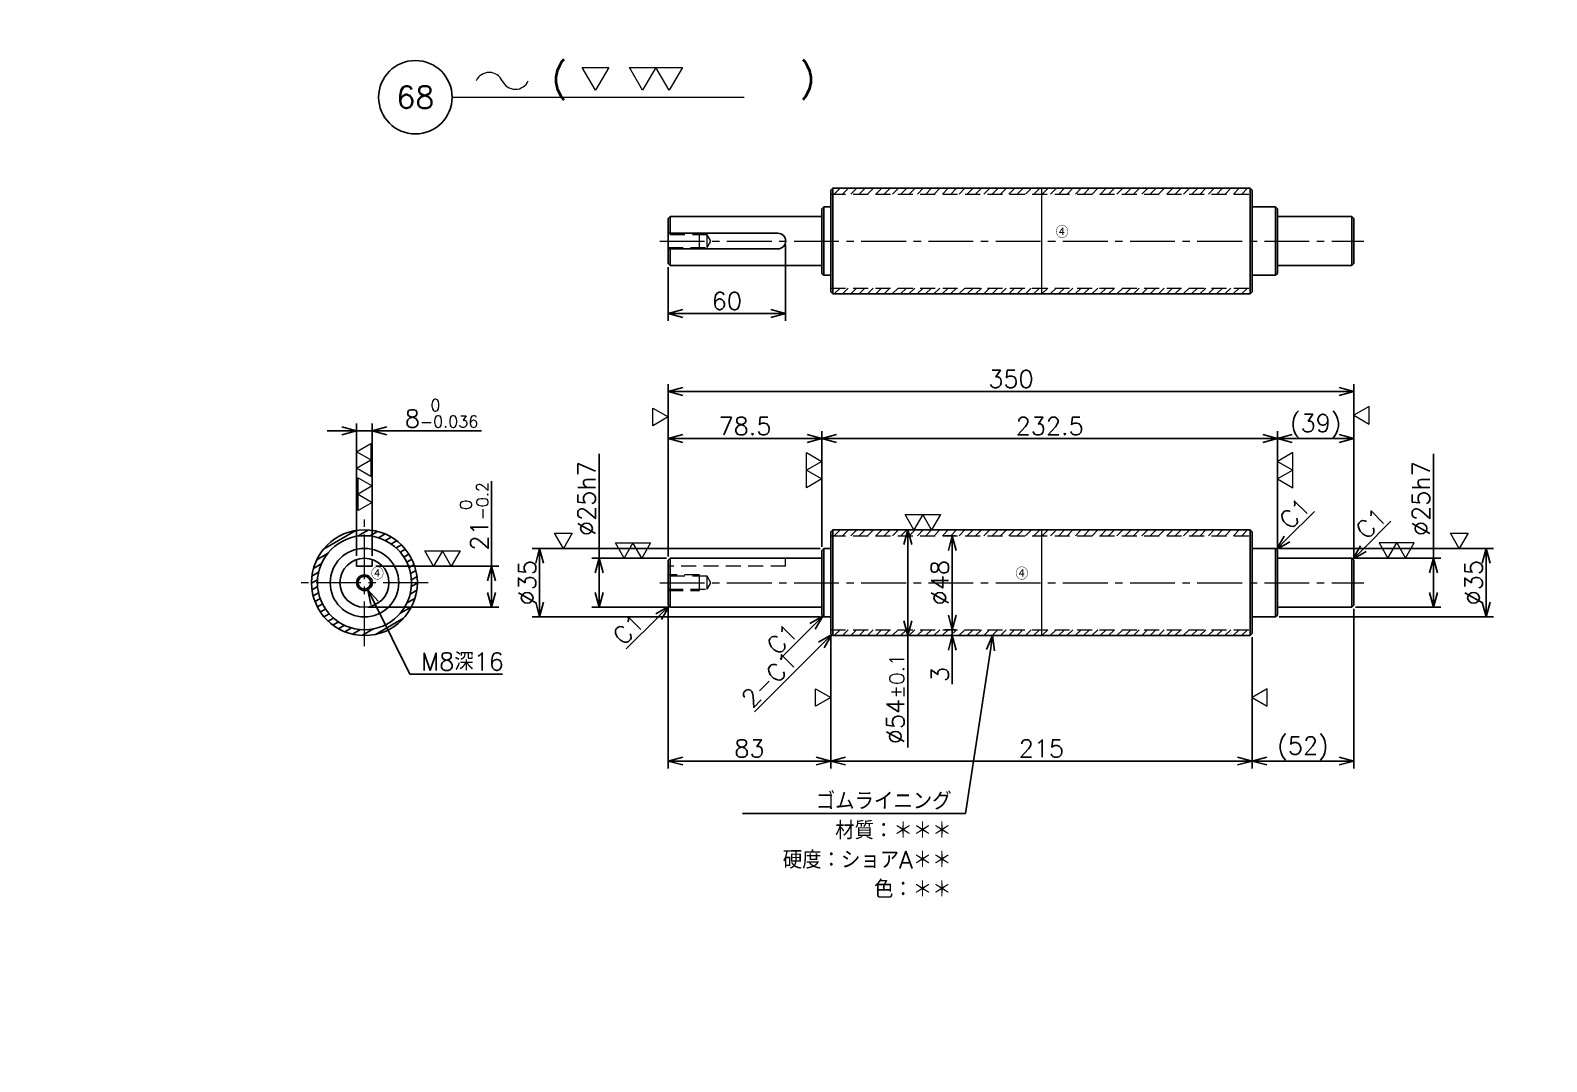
# Model space of a CAD drawing. Header units: millimetres. Extents: x 0 to 2485, y -14 to 1749.
# Drawn here: x 837 to 1611, y 543 to 1069 of the extents above; entities that cross this region are included whole.
import ezdxf
from ezdxf import colors
from ezdxf.entities.mleader import LeaderData, LeaderLine
from ezdxf.enums import TextEntityAlignment as Align
from ezdxf.math import Vec2, Vec3

# ---------------------------------------------------------------- set-up
doc = ezdxf.new("R2010")
doc.units = ezdxf.units.MM
doc.header["$LTSCALE"] = 1.2
doc.header["$PDMODE"] = 99
doc.header["$PDSIZE"] = 1
doc.linetypes.add('CENTER2', pattern=[28.575, 19.05, -3.175, 3.175, -3.175])
doc.linetypes.add('HIDDEN', pattern=[9.525, 6.35, -3.175])
for name, color, linetype, lineweight in [('04_HIDDEN', 2, 'HIDDEN', 13), ('05_CENTER', 4, 'CENTER2', 13), ('07_TEXT', 3, 'Continuous', 13), ('08_DIM', 3, 'Continuous', 13)]:
    doc.layers.add(name, color=color, linetype=linetype, lineweight=lineweight)
doc.layers.add('10_DRAFT', color=8, linetype='Continuous', lineweight=0, plot=False)
doc.styles.add('KSS_TXT', font='txt.shx', dxfattribs={"bigfont": 'extfont2.shx'})
doc.styles.get("Standard").update_dxf_attribs({"font": 'txt.shx', "bigfont": 'extfont2.shx'})
doc.dimstyles.new('KSS_DIM', dxfattribs={"dimscale": 3, "dimtxt": 3, "dimasz": 2.5, "dimexe": 1.25, "dimexo": 0.625, "dimtad": 1, "dimdsep": 46, "dimtxsty": 'KSS_TXT', "dimblk": 'OPEN30', "dimcen": 0, "dimazin": 2, "dimtfac": 0.75, "dimtmove": 0, "dimatfit": 3, "dimldrblk": 'OPEN30', "dimfxl": 1.25, "dimtolj": 1, "dimarcsym": 0})
doc.dimstyles.new('KSS_DIM$3', dxfattribs={"dimscale": 3, "dimtxt": 3, "dimasz": 2.5, "dimexe": 1.25, "dimexo": 0.625, "dimtad": 1, "dimtih": 1, "dimtoh": 1, "dimdsep": 46, "dimtxsty": 'KSS_TXT', "dimblk": 'OPEN30', "dimcen": 0, "dimazin": 2, "dimtfac": 0.75, "dimtofl": 0, "dimtmove": 0, "dimatfit": 3, "dimldrblk": 'OPEN30', "dimfxl": 1.25, "dimtolj": 1, "dimarcsym": 0})

# ---------------------------------------------------------------- blocks, each defined once
blk = doc.blocks.new('_Open30')
at = {"color": 0, "linetype": 'ByBlock', "lineweight": -2}
for p, q in [((-1, 0.27), (0, 0)), ((0, 0), (-1, -0.27)), ((0, 0), (-1, 0))]:
    blk.add_line(p, q, dxfattribs=at)
blk = doc.blocks.new('*D161')
at = {"layer": '08_DIM', "color": 0, "lineweight": -2, "transparency": 16777216}
for p, q in [((1474.3, 804.99), (1583.58, 804.99)), ((1579.83, 777.49), (1579.83, 797.49)), ((1474.3, 769.99), (1583.58, 769.99))]:
    blk.add_line(p, q, dxfattribs=at)
at = {"layer": 'Defpoints', "color": 0, "transparency": 16777216}
for p in [(1472.42, 804.99), (1579.83, 804.99), (1472.42, 769.99)]:
    blk.add_point(p, dxfattribs=at)
at = {"layer": '08_DIM', "color": 0, "lineweight": -2, "transparency": 16777216, "xscale": 7.5, "yscale": 7.5, "zscale": 7.5}
for p, rotation in [((1579.83, 804.99), 90), ((1579.83, 769.99), 270)]:
    blk.add_blockref('_Open30', p, dxfattribs=dict(at, rotation=rotation))
at = {"layer": '08_DIM', "color": 0, "transparency": 16777216, "insert": (1573.45, 787.49), "char_height": 9, "attachment_point": 5, "rotation": 90, "style": 'KSS_TXT'}
blk.add_mtext('\\A1;%%C35', dxfattribs=at)
blk = doc.blocks.new('*D162')
at = {"layer": '08_DIM', "color": 0, "lineweight": -2, "transparency": 16777216}
for p, q in [((1162.42, 800.87), (1162.42, 864.79)), ((1169.92, 861.04), (1233.42, 861.04)), ((1240.92, 805.87), (1240.92, 864.79))]:
    blk.add_line(p, q, dxfattribs=at)
at = {"layer": 'Defpoints', "color": 0, "transparency": 16777216}
for p in [(1240.92, 861.04), (1162.42, 798.99), (1240.92, 803.99)]:
    blk.add_point(p, dxfattribs=at)
at = {"layer": '08_DIM', "color": 0, "lineweight": -2, "transparency": 16777216, "xscale": 7.5, "yscale": 7.5, "zscale": 7.5, "rotation": 180}
blk.add_blockref('_Open30', (1162.42, 861.04), dxfattribs=at)
at = {"layer": '08_DIM', "color": 0, "lineweight": -2, "transparency": 16777216, "xscale": 7.5, "yscale": 7.5, "zscale": 7.5}
blk.add_blockref('_Open30', (1240.92, 861.04), dxfattribs=at)
at = {"layer": '08_DIM', "color": 0, "transparency": 16777216, "insert": (1201.67, 867.42), "char_height": 9, "attachment_point": 5, "style": 'KSS_TXT'}
blk.add_mtext('\\A1;78.5', dxfattribs=at)
blk = doc.blocks.new('*D163')
at = {"layer": '08_DIM', "color": 0, "lineweight": -2, "transparency": 16777216}
for p, q in [((1287.91, 814.49), (1281.07, 814.49)), ((1284.82, 806.99), (1284.82, 767.99)), ((1287.91, 760.49), (1281.07, 760.49)), ((1284.82, 760.49), (1284.82, 703.43))]:
    blk.add_line(p, q, dxfattribs=at)
at = {"layer": 'Defpoints', "color": 0, "transparency": 16777216}
for p in [(1289.78, 814.49), (1284.82, 760.49), (1289.78, 760.49)]:
    blk.add_point(p, dxfattribs=at)
at = {"layer": '08_DIM', "color": 0, "lineweight": -2, "transparency": 16777216, "xscale": 7.5, "yscale": 7.5, "zscale": 7.5}
for p, rotation in [((1284.82, 814.49), 90), ((1284.82, 760.49), 270)]:
    blk.add_blockref('_Open30', p, dxfattribs=dict(at, rotation=rotation))
at = {"layer": '08_DIM', "color": 0, "transparency": 16777216, "insert": (1278.44, 728.21), "char_height": 9, "attachment_point": 5, "rotation": 90, "style": 'KSS_TXT'}
blk.add_mtext('%%C54{\\H7.500000;%%p0.1}', dxfattribs=at)
blk = doc.blocks.new('*D164')
at = {"layer": '08_DIM', "color": 0, "lineweight": -2, "transparency": 16777216}
for p, q in [((1307.47, 770.99), (1307.47, 778.49)), ((1309.17, 763.49), (1303.72, 763.49)), ((1310.17, 760.49), (1303.72, 760.49)), ((1307.47, 763.49), (1307.47, 760.49)), ((1307.47, 752.99), (1307.47, 735.74))]:
    blk.add_line(p, q, dxfattribs=at)
at = {"layer": 'Defpoints', "color": 0, "transparency": 16777216}
for p in [(1307.47, 760.49), (1311.05, 763.49), (1312.05, 760.49)]:
    blk.add_point(p, dxfattribs=at)
at = {"layer": '08_DIM', "color": 0, "lineweight": -2, "transparency": 16777216, "xscale": 7.5, "yscale": 7.5, "zscale": 7.5}
for p, rotation in [((1307.47, 763.49), 270), ((1307.47, 760.49), 90)]:
    blk.add_blockref('_Open30', p, dxfattribs=dict(at, rotation=rotation))
at = {"layer": '08_DIM', "color": 0, "transparency": 16777216, "insert": (1301.1, 740.62), "char_height": 9, "attachment_point": 5, "rotation": 90, "style": 'KSS_TXT'}
blk.add_mtext('\\A1;3', dxfattribs=at)
blk = doc.blocks.new('*D165')
at = {"layer": '08_DIM', "color": 0, "lineweight": -2, "transparency": 16777216}
for p, q in [((1309.17, 811.49), (1303.72, 811.49)), ((1307.47, 770.99), (1307.47, 803.99)), ((1309.17, 763.49), (1303.72, 763.49))]:
    blk.add_line(p, q, dxfattribs=at)
at = {"layer": 'Defpoints', "color": 0, "transparency": 16777216}
for p in [(1307.47, 811.49), (1311.05, 811.49), (1311.05, 763.49)]:
    blk.add_point(p, dxfattribs=at)
at = {"layer": '08_DIM', "color": 0, "lineweight": -2, "transparency": 16777216, "xscale": 7.5, "yscale": 7.5, "zscale": 7.5}
for p, rotation in [((1307.47, 811.49), 90), ((1307.47, 763.49), 270)]:
    blk.add_blockref('_Open30', p, dxfattribs=dict(at, rotation=rotation))
at = {"layer": '08_DIM', "color": 0, "transparency": 16777216, "insert": (1301.1, 787.49), "char_height": 9, "attachment_point": 5, "rotation": 90, "style": 'KSS_TXT'}
blk.add_mtext('\\A1;%%C48', dxfattribs=at)
blk = doc.blocks.new('*D166')
at = {"layer": '08_DIM', "color": 0, "lineweight": -2, "transparency": 16777216}
for p, q in [((1240.05, 804.99), (1093.14, 804.99)), ((1096.89, 777.49), (1096.89, 797.49)), ((1240.05, 769.99), (1093.14, 769.99))]:
    blk.add_line(p, q, dxfattribs=at)
at = {"layer": 'Defpoints', "color": 0, "transparency": 16777216}
for p in [(1096.89, 804.99), (1241.92, 804.99), (1241.92, 769.99)]:
    blk.add_point(p, dxfattribs=at)
at = {"layer": '08_DIM', "color": 0, "lineweight": -2, "transparency": 16777216, "xscale": 7.5, "yscale": 7.5, "zscale": 7.5}
for p, rotation in [((1096.89, 804.99), 90), ((1096.89, 769.99), 270)]:
    blk.add_blockref('_Open30', p, dxfattribs=dict(at, rotation=rotation))
at = {"layer": '08_DIM', "color": 0, "transparency": 16777216, "insert": (1090.51, 787.49), "char_height": 9, "attachment_point": 5, "rotation": 90, "style": 'KSS_TXT'}
blk.add_mtext('\\A1;%%C35', dxfattribs=at)
blk = doc.blocks.new('*D153')
at = {"layer": '08_DIM', "color": 0, "lineweight": -2, "transparency": 16777216}
for p, q in [((1512.42, 774.12), (1512.42, 692.73)), ((1460.42, 759.62), (1460.42, 692.73)), ((1467.92, 696.48), (1504.92, 696.48))]:
    blk.add_line(p, q, dxfattribs=at)
at = {"layer": 'Defpoints', "color": 0, "transparency": 16777216}
for p in [(1512.42, 775.99), (1460.42, 761.49), (1512.42, 696.48)]:
    blk.add_point(p, dxfattribs=at)
at = {"layer": '08_DIM', "color": 0, "lineweight": -2, "transparency": 16777216, "xscale": 7.5, "yscale": 7.5, "zscale": 7.5, "rotation": 180}
blk.add_blockref('_Open30', (1460.42, 696.48), dxfattribs=at)
at = {"layer": '08_DIM', "color": 0, "lineweight": -2, "transparency": 16777216, "xscale": 7.5, "yscale": 7.5, "zscale": 7.5}
blk.add_blockref('_Open30', (1512.42, 696.48), dxfattribs=at)
at = {"layer": '08_DIM', "color": 0, "transparency": 16777216, "insert": (1486.42, 702.86), "char_height": 9, "attachment_point": 5, "style": 'KSS_TXT'}
blk.add_mtext('\\A1;(52)', dxfattribs=at)
blk = doc.blocks.new('*D154')
at = {"layer": '08_DIM', "color": 0, "lineweight": -2, "transparency": 16777216}
for p, q in [((1245.42, 759.62), (1245.42, 692.73)), ((1460.42, 759.62), (1460.42, 692.73)), ((1252.92, 696.48), (1452.92, 696.48))]:
    blk.add_line(p, q, dxfattribs=at)
at = {"layer": 'Defpoints', "color": 0, "transparency": 16777216}
for p in [(1245.42, 761.49), (1460.42, 761.49), (1460.42, 696.48)]:
    blk.add_point(p, dxfattribs=at)
at = {"layer": '08_DIM', "color": 0, "lineweight": -2, "transparency": 16777216, "xscale": 7.5, "yscale": 7.5, "zscale": 7.5, "rotation": 180}
blk.add_blockref('_Open30', (1245.42, 696.48), dxfattribs=at)
at = {"layer": '08_DIM', "color": 0, "lineweight": -2, "transparency": 16777216, "xscale": 7.5, "yscale": 7.5, "zscale": 7.5}
blk.add_blockref('_Open30', (1460.42, 696.48), dxfattribs=at)
at = {"layer": '08_DIM', "color": 0, "transparency": 16777216, "insert": (1352.92, 702.86), "char_height": 9, "attachment_point": 5, "style": 'KSS_TXT'}
blk.add_mtext('\\A1;215', dxfattribs=at)
blk = doc.blocks.new('*D155')
at = {"layer": '08_DIM', "color": 0, "lineweight": -2, "transparency": 16777216}
for p, q in [((1162.42, 800.87), (1162.42, 888.82)), ((1169.92, 885.07), (1504.92, 885.07)), ((1512.42, 800.87), (1512.42, 888.82))]:
    blk.add_line(p, q, dxfattribs=at)
at = {"layer": 'Defpoints', "color": 0, "transparency": 16777216}
for p in [(1512.42, 885.07), (1162.42, 798.99), (1512.42, 798.99)]:
    blk.add_point(p, dxfattribs=at)
at = {"layer": '08_DIM', "color": 0, "lineweight": -2, "transparency": 16777216, "xscale": 7.5, "yscale": 7.5, "zscale": 7.5, "rotation": 180}
blk.add_blockref('_Open30', (1162.42, 885.07), dxfattribs=at)
at = {"layer": '08_DIM', "color": 0, "lineweight": -2, "transparency": 16777216, "xscale": 7.5, "yscale": 7.5, "zscale": 7.5}
blk.add_blockref('_Open30', (1512.42, 885.07), dxfattribs=at)
at = {"layer": '08_DIM', "color": 0, "transparency": 16777216, "insert": (1337.42, 891.45), "char_height": 9, "attachment_point": 5, "style": 'KSS_TXT'}
blk.add_mtext('\\A1;350', dxfattribs=at)
blk = doc.blocks.new('*D156')
at = {"layer": '08_DIM', "color": 0, "lineweight": -2, "transparency": 16777216}
for p, q in [((1162.42, 774.12), (1162.42, 692.73)), ((1245.42, 759.62), (1245.42, 692.73)), ((1169.92, 696.48), (1237.92, 696.48))]:
    blk.add_line(p, q, dxfattribs=at)
at = {"layer": 'Defpoints', "color": 0, "transparency": 16777216}
for p in [(1162.42, 775.99), (1245.42, 761.49), (1245.42, 696.48)]:
    blk.add_point(p, dxfattribs=at)
at = {"layer": '08_DIM', "color": 0, "lineweight": -2, "transparency": 16777216, "xscale": 7.5, "yscale": 7.5, "zscale": 7.5, "rotation": 180}
blk.add_blockref('_Open30', (1162.42, 696.48), dxfattribs=at)
at = {"layer": '08_DIM', "color": 0, "lineweight": -2, "transparency": 16777216, "xscale": 7.5, "yscale": 7.5, "zscale": 7.5}
blk.add_blockref('_Open30', (1245.42, 696.48), dxfattribs=at)
at = {"layer": '08_DIM', "color": 0, "transparency": 16777216, "insert": (1203.92, 702.86), "char_height": 9, "attachment_point": 5, "style": 'KSS_TXT'}
blk.add_mtext('\\A1;83', dxfattribs=at)
blk = doc.blocks.new('*D157')
at = {"layer": '08_DIM', "color": 0, "lineweight": -2, "transparency": 16777216}
for p, q in [((1127.19, 799.99), (1127.19, 853.3)), ((1161.55, 799.99), (1123.44, 799.99)), ((1127.19, 782.49), (1127.19, 792.49)), ((1161.55, 774.99), (1123.44, 774.99))]:
    blk.add_line(p, q, dxfattribs=at)
at = {"layer": 'Defpoints', "color": 0, "transparency": 16777216}
for p in [(1127.19, 799.99), (1163.42, 799.99), (1163.42, 774.99)]:
    blk.add_point(p, dxfattribs=at)
at = {"layer": '08_DIM', "color": 0, "lineweight": -2, "transparency": 16777216, "xscale": 7.5, "yscale": 7.5, "zscale": 7.5}
for p, rotation in [((1127.19, 799.99), 90), ((1127.19, 774.99), 270)]:
    blk.add_blockref('_Open30', p, dxfattribs=dict(at, rotation=rotation))
at = {"layer": '08_DIM', "color": 0, "transparency": 16777216, "insert": (1120.81, 830.4), "char_height": 9, "attachment_point": 5, "rotation": 90, "style": 'KSS_TXT'}
blk.add_mtext('\\A1;%%C25h7', dxfattribs=at)
blk = doc.blocks.new('*D158')
at = {"layer": '08_DIM', "color": 0, "lineweight": -2, "transparency": 16777216}
for p, q in [((1003.48, 801.21), (1003.48, 868.8)), ((1011.48, 801.21), (1011.48, 868.8)), ((995.98, 865.05), (988.48, 865.05)), ((1003.48, 865.05), (1011.48, 865.05)), ((1018.98, 865.05), (1067.23, 865.05))]:
    blk.add_line(p, q, dxfattribs=at)
at = {"layer": 'Defpoints', "color": 0, "transparency": 16777216}
for p in [(1011.48, 865.05), (1003.48, 799.34), (1011.48, 799.34)]:
    blk.add_point(p, dxfattribs=at)
at = {"layer": '08_DIM', "color": 0, "lineweight": -2, "transparency": 16777216, "xscale": 7.5, "yscale": 7.5, "zscale": 7.5}
blk.add_blockref('_Open30', (1003.48, 865.05), dxfattribs=at)
at = {"layer": '08_DIM', "color": 0, "lineweight": -2, "transparency": 16777216, "xscale": 7.5, "yscale": 7.5, "zscale": 7.5, "rotation": 180}
blk.add_blockref('_Open30', (1011.48, 865.05), dxfattribs=at)
at = {"layer": '08_DIM', "color": 0, "transparency": 16777216, "insert": (1046.85, 873.92), "char_height": 9, "attachment_point": 5, "style": 'KSS_TXT'}
blk.add_mtext('8{\\H6.000000;\\S 0^ -0.036;}', dxfattribs=at)
blk = doc.blocks.new('*D159')
at = {"layer": '08_DIM', "color": 0, "lineweight": -2, "transparency": 16777216}
for p, q in [((1072.32, 795.99), (1072.32, 839.24)), ((1013.35, 795.99), (1076.07, 795.99)), ((1072.32, 782.49), (1072.32, 788.49)), ((1009.35, 774.99), (1076.07, 774.99))]:
    blk.add_line(p, q, dxfattribs=at)
at = {"layer": 'Defpoints', "color": 0, "transparency": 16777216}
for p in [(1011.48, 795.99), (1072.32, 795.99), (1007.48, 774.99)]:
    blk.add_point(p, dxfattribs=at)
at = {"layer": '08_DIM', "color": 0, "lineweight": -2, "transparency": 16777216, "xscale": 7.5, "yscale": 7.5, "zscale": 7.5}
for p, rotation in [((1072.32, 795.99), 90), ((1072.32, 774.99), 270)]:
    blk.add_blockref('_Open30', p, dxfattribs=dict(at, rotation=rotation))
at = {"layer": '08_DIM', "color": 0, "transparency": 16777216, "insert": (1063.45, 821.37), "char_height": 9, "attachment_point": 5, "rotation": 90, "style": 'KSS_TXT'}
blk.add_mtext('21{\\H6.000000;\\S 0^ -0.2;}', dxfattribs=at)
blk = doc.blocks.new('AM_BALLOON1')
at = {"transparency": 16777216}
blk.add_circle((0, 0), 5, dxfattribs=at)
blk.add_attdef('B_NUMBER', text='', height=3, dxfattribs=at).set_placement((0, 0), align=Align.MIDDLE_CENTER)
blk = doc.blocks.new('_OPEN')
at = {"color": 0, "linetype": 'ByBlock'}
for p, q in [((-1, 0.17), (0, 0)), ((0, 0), (-1, -0.17)), ((0, 0), (-1, 0))]:
    blk.add_line(p, q, dxfattribs=at)
blk = doc.blocks.new('*D209')
at = {"layer": '08_DIM', "color": 0, "lineweight": -2, "transparency": 16777216}
for p, q in [((1222.42, 959.99), (1222.42, 921.14)), ((1162.42, 948.49), (1162.42, 921.14)), ((1214.92, 924.89), (1169.92, 924.89))]:
    blk.add_line(p, q, dxfattribs=at)
at = {"layer": 'Defpoints', "color": 0, "transparency": 16777216}
for p in [(1222.42, 961.87), (1162.42, 950.37), (1162.42, 924.89)]:
    blk.add_point(p, dxfattribs=at)
at = {"layer": '08_DIM', "color": 0, "lineweight": -2, "transparency": 16777216, "xscale": 7.5, "yscale": 7.5, "zscale": 7.5, "rotation": 180}
blk.add_blockref('_Open30', (1162.42, 924.89), dxfattribs=at)
at = {"layer": '08_DIM', "color": 0, "lineweight": -2, "transparency": 16777216, "xscale": 7.5, "yscale": 7.5, "zscale": 7.5}
blk.add_blockref('_Open30', (1222.42, 924.89), dxfattribs=at)
at = {"layer": '08_DIM', "color": 0, "transparency": 16777216, "insert": (1192.42, 931.27), "char_height": 9, "attachment_point": 5, "style": 'KSS_TXT'}
blk.add_mtext('\\A1;60', dxfattribs=at)
blk = doc.blocks.new('p1ba02')
for p, q in [((-1.5, 2.6), (1.5, 2.6)), ((0, 0), (-1.5, 2.6)), ((1.5, 2.6), (0, 0)), ((3, 0), (1.5, 2.6)), ((1.5, 2.6), (4.5, 2.6)), ((4.5, 2.6), (3, 0))]:
    blk.add_line(p, q)
blk = doc.blocks.new('*D210')
at = {"layer": '08_DIM', "color": 0, "lineweight": -2, "transparency": 16777216}
for p, q in [((1240.92, 805.87), (1240.92, 864.79)), ((1465.92, 861.04), (1248.42, 861.04)), ((1473.42, 805.87), (1473.42, 864.79))]:
    blk.add_line(p, q, dxfattribs=at)
at = {"layer": 'Defpoints', "color": 0, "transparency": 16777216}
for p in [(1240.92, 861.04), (1240.92, 803.99), (1473.42, 803.99)]:
    blk.add_point(p, dxfattribs=at)
at = {"layer": '08_DIM', "color": 0, "lineweight": -2, "transparency": 16777216, "xscale": 7.5, "yscale": 7.5, "zscale": 7.5, "rotation": 180}
blk.add_blockref('_Open30', (1240.92, 861.04), dxfattribs=at)
at = {"layer": '08_DIM', "color": 0, "lineweight": -2, "transparency": 16777216, "xscale": 7.5, "yscale": 7.5, "zscale": 7.5}
blk.add_blockref('_Open30', (1473.42, 861.04), dxfattribs=at)
at = {"layer": '08_DIM', "color": 0, "transparency": 16777216, "insert": (1357.17, 867.42), "char_height": 9, "attachment_point": 5, "style": 'KSS_TXT'}
blk.add_mtext('\\A1;232.5', dxfattribs=at)
blk = doc.blocks.new('*D211')
at = {"layer": '08_DIM', "color": 0, "lineweight": -2, "transparency": 16777216}
for p, q in [((1473.42, 805.87), (1473.42, 864.79)), ((1480.92, 861.04), (1504.92, 861.04)), ((1512.42, 800.87), (1512.42, 864.79))]:
    blk.add_line(p, q, dxfattribs=at)
at = {"layer": 'Defpoints', "color": 0, "transparency": 16777216}
for p in [(1512.42, 861.04), (1473.42, 803.99), (1512.42, 798.99)]:
    blk.add_point(p, dxfattribs=at)
at = {"layer": '08_DIM', "color": 0, "lineweight": -2, "transparency": 16777216, "xscale": 7.5, "yscale": 7.5, "zscale": 7.5, "rotation": 180}
blk.add_blockref('_Open30', (1473.42, 861.04), dxfattribs=at)
at = {"layer": '08_DIM', "color": 0, "lineweight": -2, "transparency": 16777216, "xscale": 7.5, "yscale": 7.5, "zscale": 7.5}
blk.add_blockref('_Open30', (1512.42, 861.04), dxfattribs=at)
at = {"layer": '08_DIM', "color": 0, "transparency": 16777216, "insert": (1492.92, 867.42), "char_height": 9, "attachment_point": 5, "style": 'KSS_TXT'}
blk.add_mtext('\\A1;(39)', dxfattribs=at)
blk = doc.blocks.new('p1ba01')
for p, q in [((0, 0), (-1.5, 2.6)), ((-1.5, 2.6), (1.5, 2.6)), ((1.5, 2.6), (0, 0))]:
    blk.add_line(p, q)
blk = doc.blocks.new('*D212')
at = {"layer": '08_DIM', "color": 0, "lineweight": -2, "transparency": 16777216}
for p, q in [((1553, 799.99), (1553, 853.3)), ((1513.3, 799.99), (1556.75, 799.99)), ((1553, 782.49), (1553, 792.49)), ((1513.3, 774.99), (1556.75, 774.99))]:
    blk.add_line(p, q, dxfattribs=at)
at = {"layer": 'Defpoints', "color": 0, "transparency": 16777216}
for p in [(1511.42, 799.99), (1553, 799.99), (1511.42, 774.99)]:
    blk.add_point(p, dxfattribs=at)
at = {"layer": '08_DIM', "color": 0, "lineweight": -2, "transparency": 16777216, "xscale": 7.5, "yscale": 7.5, "zscale": 7.5}
for p, rotation in [((1553, 799.99), 90), ((1553, 774.99), 270)]:
    blk.add_blockref('_Open30', p, dxfattribs=dict(at, rotation=rotation))
at = {"layer": '08_DIM', "color": 0, "transparency": 16777216, "insert": (1546.62, 830.4), "char_height": 9, "attachment_point": 5, "rotation": 90, "style": 'KSS_TXT'}
blk.add_mtext('\\A1;%%C25h7', dxfattribs=at)
blk = doc.blocks.new('*D213')
at = {"layer": '08_DIM', "color": 0, "lineweight": -2, "transparency": 16777216}
blk.add_line((1157.62, 770.19), (1141.08, 753.65), dxfattribs=at)
at = {"layer": 'Defpoints', "color": 0, "transparency": 16777216}
for p in [(1162.92, 775.49), (1130.37, 742.94), (1130.37, 742.94)]:
    blk.add_point(p, dxfattribs=at)
at = {"layer": '08_DIM', "color": 0, "lineweight": -2, "transparency": 16777216, "xscale": 7.5, "yscale": 7.5, "zscale": 7.5, "rotation": 44.99994704649569}
blk.add_blockref('_Open30', (1162.92, 775.49), dxfattribs=at)
at = {"layer": '08_DIM', "color": 0, "transparency": 16777216, "insert": (1142.14, 763.72), "char_height": 9, "attachment_point": 5, "rotation": 44.99995, "style": 'KSS_TXT'}
blk.add_mtext('\\A1;C1', dxfattribs=at)
blk = doc.blocks.new('*D214')
at = {"layer": '08_DIM', "color": 0, "lineweight": -2, "transparency": 16777216}
blk.add_line((1236.12, 765.19), (1219.58, 748.65), dxfattribs=at)
at = {"layer": 'Defpoints', "color": 0, "transparency": 16777216}
for p in [(1241.42, 770.49), (1208.87, 737.94), (1208.87, 737.94)]:
    blk.add_point(p, dxfattribs=at)
at = {"layer": '08_DIM', "color": 0, "lineweight": -2, "transparency": 16777216, "xscale": 7.5, "yscale": 7.5, "zscale": 7.5, "rotation": 44.99994704649569}
blk.add_blockref('_Open30', (1241.42, 770.49), dxfattribs=at)
at = {"layer": '08_DIM', "color": 0, "transparency": 16777216, "insert": (1220.64, 758.72), "char_height": 9, "attachment_point": 5, "rotation": 44.99995, "style": 'KSS_TXT'}
blk.add_mtext('\\A1;C1', dxfattribs=at)
blk = doc.blocks.new('*D215')
at = {"layer": '08_DIM', "color": 0, "lineweight": -2, "transparency": 16777216}
blk.add_line((1240.62, 755.69), (1206.58, 721.65), dxfattribs=at)
at = {"layer": 'Defpoints', "color": 0, "transparency": 16777216}
for p in [(1245.92, 760.99), (1213.37, 728.44), (1213.37, 728.44)]:
    blk.add_point(p, dxfattribs=at)
at = {"layer": '08_DIM', "color": 0, "lineweight": -2, "transparency": 16777216, "xscale": 7.5, "yscale": 7.5, "zscale": 7.5, "rotation": 44.99994704649569}
blk.add_blockref('_Open30', (1245.92, 760.99), dxfattribs=at)
at = {"layer": '08_DIM', "color": 0, "transparency": 16777216, "insert": (1214, 738.09), "char_height": 9, "attachment_point": 5, "rotation": 44.99995, "style": 'KSS_TXT'}
blk.add_mtext('\\A1;2-C1', dxfattribs=at)
blk = doc.blocks.new('*D216')
at = {"layer": '08_DIM', "color": 0, "lineweight": -2, "transparency": 16777216}
blk.add_line((1478.23, 809.8), (1492.29, 823.86), dxfattribs=at)
at = {"layer": 'Defpoints', "color": 0, "transparency": 16777216}
for p in [(1500.52, 832.09), (1500.52, 832.09), (1472.92, 804.49)]:
    blk.add_point(p, dxfattribs=at)
at = {"layer": '08_DIM', "color": 0, "lineweight": -2, "transparency": 16777216, "xscale": 7.5, "yscale": 7.5, "zscale": 7.5, "rotation": 224.9999470464956}
blk.add_blockref('_Open30', (1472.92, 804.49), dxfattribs=at)
at = {"layer": '08_DIM', "color": 0, "transparency": 16777216, "insert": (1482.21, 822.8), "char_height": 9, "attachment_point": 5, "rotation": 44.99995, "style": 'KSS_TXT'}
blk.add_mtext('\\A1;C1', dxfattribs=at)
blk = doc.blocks.new('*D217')
at = {"layer": '08_DIM', "color": 0, "lineweight": -2, "transparency": 16777216}
blk.add_line((1517.23, 804.8), (1531.29, 818.86), dxfattribs=at)
at = {"layer": 'Defpoints', "color": 0, "transparency": 16777216}
for p in [(1539.52, 827.09), (1539.52, 827.09), (1511.92, 799.49)]:
    blk.add_point(p, dxfattribs=at)
at = {"layer": '08_DIM', "color": 0, "lineweight": -2, "transparency": 16777216, "xscale": 7.5, "yscale": 7.5, "zscale": 7.5, "rotation": 224.9999470464956}
blk.add_blockref('_Open30', (1511.92, 799.49), dxfattribs=at)
at = {"layer": '08_DIM', "color": 0, "transparency": 16777216, "insert": (1521.21, 817.8), "char_height": 9, "attachment_point": 5, "rotation": 44.99995, "style": 'KSS_TXT'}
blk.add_mtext('\\A1;C1', dxfattribs=at)
blk = doc.blocks.new('*D218')
at = {"layer": '08_DIM', "color": 0, "lineweight": -2, "transparency": 16777216}
for p, q in [((1030.72, 740.87), (1012.61, 777.2)), ((1077.9, 740.87), (1030.72, 740.87))]:
    blk.add_line(p, q, dxfattribs=at)
at = {"layer": 'Defpoints', "color": 0, "transparency": 16777216}
for p in [(1005.69, 791.07), (1009.26, 783.91)]:
    blk.add_point(p, dxfattribs=at)
at = {"layer": '08_DIM', "color": 0, "lineweight": -2, "transparency": 16777216, "xscale": 7.5, "yscale": 7.5, "zscale": 7.5, "rotation": 116.4974295320414}
blk.add_blockref('_Open30', (1009.26, 783.91), dxfattribs=at)
at = {"layer": '08_DIM', "color": 0, "transparency": 16777216, "insert": (1057.5, 747.24), "char_height": 9, "attachment_point": 5, "style": 'KSS_TXT'}
blk.add_mtext('\\A1;M8深16', dxfattribs=at)
blk = doc.blocks.new('p1ba05')
for centre, start, end in [((-2.95, 0.29), 24.2276, 155.5758), ((0, 1.62), 204.2276, 335.5758)]:
    blk.add_arc(centre, 1.62, start, end)

msp = doc.modelspace()

# ---------------------------------------------------------------- hatches: boundary and pattern name
h = msp.add_hatch()
h.set_pattern_fill('_USER', color=3, scale=3, angle=45, pattern_type=0)
h.set_pattern_definition([(45, (-20037.4272, -6752.052), (-2.12132034, 2.12132034), [])])
h.paths.add_polyline_path([(1352.923, 988.867), (1352.923, 985.867), (1459.423, 985.867), (1459.423, 988.867)])
h.paths.add_polyline_path([(1246.423, 988.867), (1246.423, 985.867), (1352.923, 985.867), (1352.923, 988.867)])
h.paths.add_polyline_path([(1352.923, 934.867), (1352.923, 937.867), (1246.423, 937.867), (1246.423, 934.867)])
h.paths.add_polyline_path([(1459.423, 934.867), (1459.423, 937.867), (1352.923, 937.867), (1352.923, 934.867)])
h = msp.add_hatch()
h.set_pattern_fill('_USER', color=3, scale=3, angle=30, pattern_type=0)
h.set_pattern_definition([(30, (-20053.5024, -6898.4265), (-1.5, 2.5980762), [])])
h.paths.add_polyline_path([(1007.478, 814.492), (1007.478, 811.492, -0.4142136), (1031.478, 787.492), (1034.478, 787.492, 0.4142136)])
h.paths.add_polyline_path([(1007.478, 811.492), (1007.478, 814.492, 0.4142136), (980.478, 787.492), (983.478, 787.492, -0.4142136)])
h.paths.add_polyline_path([(983.478, 787.492), (980.478, 787.492, 0.4142136), (1007.478, 760.492), (1007.478, 763.492, -0.4142136)])
h.paths.add_polyline_path([(1034.478, 787.492), (1031.478, 787.492, -0.4142136), (1007.478, 763.492), (1007.478, 760.492, 0.4142136)])
h = msp.add_hatch()
h.set_pattern_fill('_USER', color=3, scale=3, angle=45, pattern_type=0)
h.set_pattern_definition([(45, (-20037.4272, -6926.4265), (-2.12132034, 2.12132034), [])])
h.paths.add_polyline_path([(1459.423, 811.492), (1352.923, 811.492), (1352.923, 760.492), (1459.423, 760.492)])
h.paths.add_polyline_path([(1352.923, 811.492), (1246.423, 811.492), (1246.423, 760.492), (1352.923, 760.492)])
h.paths.add_polyline_path([(1352.923, 814.492), (1246.423, 814.492), (1246.423, 763.492), (1352.923, 763.492)])
h.paths.add_polyline_path([(1459.423, 814.492), (1352.923, 814.492), (1352.923, 763.492), (1459.423, 763.492)])

# ---------------------------------------------------------------- linework, layer by layer
at = {"color": 0}
for p, q in [((1246.423, 988.867), (1246.423, 934.867)), ((1459.423, 988.867), (1459.423, 934.867)), ((1241.923, 979.367), (1240.923, 978.367)), ((1240.923, 978.367), (1240.923, 945.367)), ((1241.923, 944.367), (1241.923, 979.367)), ((1245.423, 979.367), (1241.923, 979.367)), ((1460.423, 979.367), (1472.423, 979.367)), ((1472.423, 979.367), (1473.423, 978.367)), ((1472.423, 944.367), (1472.423, 979.367)), ((1473.423, 978.367), (1473.423, 945.367)), ((1163.423, 974.367), (1162.423, 973.367)), ((1162.423, 973.367), (1162.423, 950.367)), ((1163.423, 974.367), (1240.923, 974.367)), ((1163.423, 965.867), (1163.423, 974.367)), ((1511.423, 974.367), (1473.423, 974.367)), ((1511.423, 974.367), (1511.423, 949.367)), ((1511.423, 974.367), (1512.423, 973.367)), ((1512.423, 973.367), (1512.423, 950.367)), ((1162.423, 965.867), (1218.423, 965.867)), ((1162.423, 957.867), (1218.423, 957.867)), ((1163.423, 957.867), (1163.423, 949.367)), ((1162.423, 950.367), (1163.423, 949.367)), ((1163.423, 949.367), (1240.923, 949.367)), ((1240.923, 945.367), (1241.923, 944.367)), ((1241.923, 944.367), (1245.423, 944.367)), ((1472.423, 944.367), (1460.423, 944.367)), ((1473.423, 945.367), (1472.423, 944.367)), ((1511.423, 949.367), (1473.423, 949.367)), ((1512.423, 950.367), (1511.423, 949.367)), ((1246.423, 814.492), (1246.423, 760.492)), ((1459.423, 814.492), (1459.423, 760.492)), ((1241.923, 804.992), (1240.923, 803.992)), ((1241.923, 769.992), (1241.923, 804.992)), ((1245.423, 804.992), (1241.923, 804.992)), ((1460.423, 804.992), (1472.423, 804.992)), ((1472.423, 804.992), (1473.423, 803.992)), ((1472.423, 769.992), (1472.423, 804.992)), ((1003.478, 795.992), (1003.478, 799.335)), ((1011.478, 795.992), (1011.478, 799.335)), ((1162.423, 798.992), (1163.423, 799.992)), ((1162.423, 798.992), (1162.423, 775.992)), ((1163.423, 799.992), (1163.423, 774.992)), ((1163.423, 799.992), (1240.923, 799.992)), ((1240.923, 803.992), (1240.923, 770.992)), ((1473.423, 803.992), (1473.423, 770.992)), ((1511.423, 799.992), (1473.423, 799.992)), ((1511.423, 799.992), (1511.423, 774.992)), ((1511.423, 799.992), (1512.423, 798.992)), ((1512.423, 798.992), (1512.423, 775.992)), ((1003.478, 795.992), (1011.478, 795.992)), ((1162.423, 775.992), (1163.423, 774.992)), ((1163.423, 774.992), (1240.923, 774.992)), ((1511.423, 774.992), (1473.423, 774.992)), ((1512.423, 775.992), (1511.423, 774.992)), ((1240.923, 770.992), (1241.923, 769.992)), ((1241.923, 769.992), (1245.423, 769.992)), ((1472.423, 769.992), (1460.423, 769.992)), ((1473.423, 770.992), (1472.423, 769.992))]:
    msp.add_line(p, q, dxfattribs=at)
for points in [[(1246.423, 934.867), (1459.423, 934.867), (1460.423, 935.867), (1460.423, 987.867), (1459.423, 988.867), (1246.423, 988.867), (1245.423, 987.867), (1245.423, 935.867)], [(1246.423, 760.492), (1459.423, 760.492), (1460.423, 761.492), (1460.423, 813.492), (1459.423, 814.492), (1246.423, 814.492), (1245.423, 813.492), (1245.423, 761.492)]]:
    msp.add_lwpolyline(points, close=True, dxfattribs=at)
for radius in [27, 24, 17.5, 12.5, 4, 3.25]:
    msp.add_circle((1007.478, 787.492), radius, dxfattribs=at)
msp.add_arc((1218.423, 961.867), 4, 270, 90, dxfattribs=at)
at = {"layer": '04_HIDDEN'}
for p, q in [((1245.423, 985.867), (1460.423, 985.867)), ((1245.423, 937.867), (1460.423, 937.867)), ((1245.423, 811.492), (1460.423, 811.492)), ((1222.423, 795.992), (1222.423, 799.992)), ((1222.423, 795.992), (1162.423, 795.992)), ((1178.423, 791.492), (1162.423, 791.492)), ((1182.423, 790.742), (1162.423, 790.742)), ((1178.423, 783.492), (1178.423, 791.492)), ((1182.423, 784.242), (1182.423, 790.742)), ((1184.299, 787.492), (1182.423, 790.742)), ((1162.423, 784.242), (1182.423, 784.242)), ((1162.423, 783.492), (1178.423, 783.492)), ((1182.423, 784.242), (1184.299, 787.492)), ((1245.423, 763.492), (1460.423, 763.492))]:
    msp.add_line(p, q, dxfattribs=at)
for points in [[(1162.423, 957.867), (1178.423, 957.867), (1178.423, 965.867), (1162.423, 965.867)], [(1162.423, 958.617), (1182.423, 958.617), (1182.423, 965.117), (1162.423, 965.117)], [(1182.423, 958.617), (1184.299, 961.867), (1182.423, 965.117)]]:
    msp.add_lwpolyline(points, dxfattribs=at)
at = {"layer": '05_CENTER'}
for p, q in [((1158.166, 961.867), (1517.423, 961.867)), ((1007.478, 755.017), (1007.478, 819.968)), ((1039.953, 787.492), (975.002, 787.492)), ((1158.166, 787.492), (1517.423, 787.492))]:
    msp.add_line(p, q, dxfattribs=at)
at = {"layer": '08_DIM'}
msp.add_line((1052.229, 1035.23), (1201.205, 1035.23), dxfattribs=at)
at = {"layer": '10_DRAFT'}
for p, q in [((1352.923, 988.867), (1352.923, 934.867)), ((1352.923, 814.492), (1352.923, 760.492))]:
    msp.add_line(p, q, dxfattribs=at)

# ---------------------------------------------------------------- block references
at = {"layer": '08_DIM'}
for name, p, xscale, yscale, zscale in [('p1ba05', (1084.449, 1039.333), 4.5, 4.5, 4.5), ('p1ba01', (1125.366, 1038.807), 4.5, 4.5, 4.5), ('p1ba02', (1149.446, 1038.807), 4.5, 4.5, 4.5), ('p1ba02', (1287.907, 814.492), 3, 3, 3), ('p1ba01', (1109.026, 804.992), 3, 3, 3), ('p1ba01', (1566.183, 804.992), 3, 3, 3), ('p1ba02', (1140.009, 799.992), 3, 3, 3), ('p1ba02', (1538.731, 799.992), -3, 3, 3), ('p1ba02', (1042.77, 795.992), 3, 3, 3)]:
    msp.add_blockref(name, p, dxfattribs=dict(at, xscale=xscale, yscale=yscale, zscale=zscale))
for name, p, xscale, yscale, zscale, rotation in [('p1ba01', (1162.423, 872.075), 3, 3, 3, 90), ('p1ba01', (1512.423, 872.918), -3, 3, 3, 270), ('p1ba02', (1003.478, 854.336), 2.8, 2.8, 2.8, 270), ('p1ba02', (1240.923, 840.421), 3, 3, 3, 90), ('p1ba02', (1473.423, 840.421), -3, 3, 3, 270), ('p1ba02', (1011.478, 828.492), 2.8, 2.8, 2.8, 90), ('p1ba01', (1245.423, 728.891), 3, 3, 3, 90), ('p1ba01', (1460.423, 728.891), -3, 3, 3, 270)]:
    msp.add_blockref(name, p, dxfattribs=dict(at, xscale=xscale, yscale=yscale, zscale=zscale, rotation=rotation))

# ---------------------------------------------------------------- texts
at = {"layer": '07_TEXT', "style": 'KSS_TXT'}
msp.add_text('(         )', height=13.5, dxfattribs=at).set_placement((1102.894, 1038.468))
at = {"layer": '10_DRAFT', "style": 'KSS_TXT'}
for p in [(1360.195, 963.479), (1010.802, 789.104), (1339.673, 789.104)]:
    msp.add_text('④', height=6, dxfattribs=at).set_placement(p)

# ---------------------------------------------------------------- dimensions: what is measured, and where the dimension line sits
at = {"layer": '08_DIM'}
for base, p1, p2, override, picture, middle in [((1162.423, 924.89), (1222.423, 961.867), (1162.423, 950.367), {"dimarcsym": 1}, '*D209', (1192.423, 931.265)), ((1011.478, 865.047), (1003.478, 799.335), (1011.478, 799.335), {"dimpost": '', "dimtol": 1, "dimlim": 0, "dimtp": 0, "dimtm": 0.036, "dimtfac": 0.666667, "dimtdec": 4, "dimtolj": 0, "dimtzin": 8}, '*D158', (1046.853, 873.922))]:
    dim = msp.add_linear_dim(base=base, p1=p1, p2=p2, dimstyle='KSS_DIM', override=override, dxfattribs=at)
    dim.commit()
    dim.dimension.update_dxf_attribs({"geometry": picture, "text_midpoint": middle})
for base, p1, p2, picture, middle in [((1512.423, 885.065), (1162.423, 798.992), (1512.423, 798.992), '*D155', (1337.423, 891.446)), ((1240.923, 861.043), (1162.423, 798.992), (1240.923, 803.992), '*D162', (1201.673, 867.424)), ((1240.923, 861.043), (1473.423, 803.992), (1240.923, 803.992), '*D210', (1357.173, 867.424)), ((1245.423, 696.481), (1162.423, 775.992), (1245.423, 761.492), '*D156', (1203.923, 702.856)), ((1460.423, 696.481), (1245.423, 761.492), (1460.423, 761.492), '*D154', (1352.923, 702.862))]:
    dim = msp.add_linear_dim(base=base, p1=p1, p2=p2, dimstyle='KSS_DIM', dxfattribs=at)
    dim.commit()
    dim.dimension.update_dxf_attribs({"geometry": picture, "text_midpoint": middle})
for base, p1, p2, picture, middle in [((1512.423, 861.043), (1473.423, 803.992), (1512.423, 798.992), '*D211', (1492.923, 867.418)), ((1512.423, 696.481), (1460.423, 761.492), (1512.423, 775.992), '*D153', (1486.423, 702.862))]:
    dim = msp.add_linear_dim(base=base, p1=p1, p2=p2, text='(<>)', dimstyle='KSS_DIM', dxfattribs=at)
    dim.commit()
    dim.dimension.update_dxf_attribs({"geometry": picture, "text_midpoint": middle})
for base, p1, p2, angle, text, picture, middle in [((1127.186, 799.992), (1163.423, 774.992), (1163.423, 799.992), 270, '%%C<>h7', '*D157', (1120.805, 830.399)), ((1552.999, 799.992), (1511.423, 774.992), (1511.423, 799.992), 270, '%%C<>h7', '*D212', (1546.618, 830.399)), ((1096.893, 804.992), (1241.923, 769.992), (1241.923, 804.992), 90, '%%C<>', '*D166', (1090.512, 787.492)), ((1307.473, 811.492), (1311.047, 763.492), (1311.047, 811.492), 90, '%%C<>', '*D165', (1301.098, 787.492)), ((1579.829, 804.992), (1472.423, 769.992), (1472.423, 804.992), 90, '%%C<>', '*D161', (1573.448, 787.492))]:
    dim = msp.add_linear_dim(base=base, p1=p1, p2=p2, angle=angle, text=text, dimstyle='KSS_DIM', dxfattribs=at)
    dim.commit()
    dim.dimension.update_dxf_attribs({"geometry": picture, "text_midpoint": middle})
for base, p1, p2, angle, override, picture, middle in [((1072.32, 795.992), (1007.478, 774.992), (1011.478, 795.992), 90, {"dimpost": '', "dimtol": 1, "dimlim": 0, "dimtp": 0, "dimtm": 0.2, "dimtfac": 0.666667, "dimtdec": 2, "dimtolj": 0, "dimtzin": 8}, '*D159', (1063.445, 821.367)), ((1307.473, 760.492), (1311.047, 763.492), (1312.047, 760.492), 270, {"dimpost": ''}, '*D164', (1301.098, 740.617))]:
    dim = msp.add_linear_dim(base=base, p1=p1, p2=p2, angle=angle, dimstyle='KSS_DIM', override=override, dxfattribs=at)
    dim.commit()
    dim.dimension.update_dxf_attribs({"geometry": picture, "text_midpoint": middle})
for p1, p2, picture, middle in [((1472.923, 804.492), (1500.521, 832.091), '*D216', (1482.214, 822.8)), ((1511.923, 799.492), (1539.521, 827.091), '*D217', (1521.214, 817.8)), ((1162.923, 775.492), (1130.368, 742.938), '*D213', (1142.137, 763.723)), ((1241.423, 770.492), (1208.868, 737.938), '*D214', (1220.637, 758.723))]:
    dim = msp.add_aligned_dim(p1=p1, p2=p2, distance=0, text='C1', dimstyle='KSS_DIM', override={"dimse1": 1, "dimse2": 1, "dimsd2": 1, "dimarcsym": 1}, dxfattribs=at)
    dim.commit()
    dim.dimension.update_dxf_attribs({"geometry": picture, "text_midpoint": middle})
for base, p1, p2, angle, text, override, picture, middle, dimtype in [((1284.822, 760.492), (1289.782, 814.492), (1289.782, 760.492), 90, '%%C<>', {"dimtol": 1, "dimtp": 0.1, "dimtm": 0.1, "dimtfac": 0.833333, "dimtolj": 0}, '*D163', (1284.822, 728.211), 160), ((1213.368, 728.438), (1245.923, 760.992), (1213.368, 728.438), 224.999947, '2-C1', {"dimse1": 1, "dimse2": 1, "dimsd2": 1, "dimarcsym": 1}, '*D215', (1218.508, 733.578), 161)]:
    dim = msp.add_linear_dim(base=base, p1=p1, p2=p2, angle=angle, text=text, dimstyle='KSS_DIM', override=override, dxfattribs=at)
    dim.commit()
    dim.dimension.update_dxf_attribs({"geometry": picture, "text_midpoint": middle, "dimtype": dimtype})
dim = msp.add_diameter_dim_2p(p1=(1005.693, 791.072), p2=(1009.262, 783.913), text='M<>深16', dimstyle='KSS_DIM$3', override={"dimpost": '<>', "dimtix": 1, "dimarcsym": 1}, dxfattribs=at)
dim.commit()
dim.dimension.update_dxf_attribs({"geometry": '*D218', "text_midpoint": (1057.497, 740.866), "dimtype": 163})

# ---------------------------------------------------------------- leaders
ml = msp.add_multileader_block('Standard', dxfattribs=at)
ml.set_content('AM_BALLOON1', color=256, scale=3.75)
ml.set_attribute('B_NUMBER', '65', width=0)
ml.set_leader_properties(color=256, linetype='ByLayer', lineweight=-1)
ml.set_arrow_properties(name='OPEN')
ml.build(insert=Vec2(0, 0))
ml.multileader.update_dxf_attribs({"leader_type": 0, "has_dogleg": 0, "text_right_attachment_type": 6, "dogleg_length": 0, "arrow_head_size": 7.5, "scale": 2.5, "block_connection_type": 1})
ctx = ml.context
ctx.base_point, ctx.scale, ctx.char_height, ctx.arrow_head_size, ctx.landing_gap_size, ctx.plane_origin = Vec3(1061.073, 1464.992), 2.5, 15, 7.5, 7.5, Vec3(1061.073, 1464.992)
ctx.right_attachment, ctx.attachment_type = 6, 1
notes = []
notes.append((ctx, [(0, (0, 0, 0), (0, 0), (1, 0), 1, [])]))
ctx.block.insert = Vec3(1061.073, 1464.992)
ml = msp.add_multileader_block('Standard', dxfattribs=at)
ml.set_content('AM_BALLOON1', color=256, scale=3.75)
ml.set_attribute('B_NUMBER', '66', width=0)
ml.set_leader_properties(color=256, linetype='ByLayer', lineweight=-1)
ml.set_arrow_properties(name='OPEN')
ml.build(insert=Vec2(0, 0))
ml.multileader.update_dxf_attribs({"leader_type": 0, "has_dogleg": 0, "text_right_attachment_type": 6, "dogleg_length": 0, "arrow_head_size": 7.5, "scale": 2.5, "block_connection_type": 1})
ctx = ml.context
ctx.base_point, ctx.scale, ctx.char_height, ctx.arrow_head_size, ctx.landing_gap_size, ctx.plane_origin = Vec3(1722.192, 1464.992), 2.5, 15, 7.5, 7.5, Vec3(1722.192, 1464.992)
ctx.right_attachment, ctx.attachment_type = 6, 1
notes.append((ctx, [(0, (0, 0, 0), (0, 0), (1, 0), 1, [])]))
ctx.block.insert = Vec3(1722.192, 1464.992)
ml = msp.add_multileader_block('Standard', dxfattribs=at)
ml.set_content('AM_BALLOON1', color=256, scale=3.75)
ml.set_attribute('B_NUMBER', '68', width=0)
ml.set_leader_properties(color=256, linetype='ByLayer', lineweight=-1)
ml.set_arrow_properties(name='OPEN')
ml.build(insert=Vec2(0, 0))
ml.multileader.update_dxf_attribs({"leader_type": 0, "has_dogleg": 0, "text_right_attachment_type": 6, "dogleg_length": 0, "arrow_head_size": 7.5, "scale": 2.5, "block_connection_type": 1})
ctx = ml.context
ctx.base_point, ctx.scale, ctx.char_height, ctx.arrow_head_size, ctx.landing_gap_size, ctx.plane_origin = Vec3(1033.453, 1035.255), 2.5, 15, 7.5, 7.5, Vec3(1033.453, 1035.255)
ctx.right_attachment, ctx.attachment_type = 6, 1
notes.append((ctx, [(0, (0, 0, 0), (0, 0), (1, 0), 1, [])]))
ctx.block.insert = Vec3(1033.453, 1035.255)
ml = msp.add_multileader_block('Standard', dxfattribs=at)
ml.set_content('AM_BALLOON1', color=256, scale=3.75)
ml.set_attribute('B_NUMBER', '69', width=0)
ml.set_leader_properties(color=256, linetype='ByLayer', lineweight=-1)
ml.set_arrow_properties(name='OPEN')
ml.build(insert=Vec2(0, 0))
ml.multileader.update_dxf_attribs({"leader_type": 0, "has_dogleg": 0, "text_right_attachment_type": 6, "dogleg_length": 0, "arrow_head_size": 7.5, "scale": 2.5, "block_connection_type": 1})
ctx = ml.context
ctx.base_point, ctx.scale, ctx.char_height, ctx.arrow_head_size, ctx.landing_gap_size, ctx.plane_origin = Vec3(1708.487, 1035.255), 2.5, 15, 7.5, 7.5, Vec3(1708.487, 1035.255)
ctx.right_attachment, ctx.attachment_type = 6, 1
notes.append((ctx, [(0, (0, 0, 0), (0, 0), (1, 0), 1, [])]))
ctx.block.insert = Vec3(1708.487, 1035.255)
ml = msp.add_multileader_mtext('Standard', dxfattribs=at)
ml.set_content('ゴムライニング\\P材質：＊＊＊\\P硬度：ショアA＊＊\\P色：＊＊', color=256)
ml.set_leader_properties()
ml.set_arrow_properties(name='OPEN30')
ml.build(insert=Vec2(0, 0))
ml.multileader.update_dxf_attribs({"text_left_attachment_type": 6, "text_right_attachment_type": 6, "dogleg_length": 0.36, "arrow_head_size": 7.5, "scale": 3})
ctx = ml.context
ctx.base_point, ctx.scale, ctx.char_height, ctx.arrow_head_size, ctx.landing_gap_size, ctx.plane_origin = Vec3(1209.904, 669.75), 3, 9, 7.5, 6, Vec3(1328.041, 735)
ctx.left_attachment, ctx.right_attachment, ctx.text_align_type = 6, 6, 2
notes.append((ctx, [(1, (1, 1, 0), (1314.184, 669.75), (-1, 0), 1.08, [(0, [(1328.041, 760.492)], 0, [])])]))
ctx.mtext.insert, ctx.mtext.alignment, ctx.mtext.flow_direction = Vec3(1307.104, 680.55), 3, 5
ml = msp.add_multileader_block('Standard', dxfattribs=at)
ml.set_content('AM_BALLOON1', color=256, scale=3.75)
ml.set_attribute('B_NUMBER', '71', width=0)
ml.set_leader_properties(color=256, linetype='ByLayer', lineweight=-1)
ml.set_arrow_properties(name='OPEN')
ml.build(insert=Vec2(0, 0))
ml.multileader.update_dxf_attribs({"leader_type": 0, "has_dogleg": 0, "text_right_attachment_type": 6, "dogleg_length": 0, "arrow_head_size": 7.5, "scale": 2.5, "block_connection_type": 1})
ctx = ml.context
ctx.base_point, ctx.scale, ctx.char_height, ctx.arrow_head_size, ctx.landing_gap_size, ctx.plane_origin = Vec3(1725.896, 704.363), 2.5, 15, 7.5, 7.5, Vec3(1725.896, 704.363)
ctx.right_attachment, ctx.attachment_type = 6, 1
notes.append((ctx, [(0, (0, 0, 0), (0, 0), (1, 0), 1, [])]))
ctx.block.insert = Vec3(1725.896, 704.363)
for ctx, leaders in notes:
    for number, flags, end, landing, length, lines in leaders:
        leader = LeaderData()
        leader.index, (leader.has_last_leader_line, leader.has_dogleg_vector, leader.attachment_direction) = number, flags
        leader.last_leader_point, leader.dogleg_vector, leader.dogleg_length = Vec3(end), Vec3(landing), length
        for number, points, colour, breaks in lines:
            line = LeaderLine()
            line.index, line.vertices, line.color, line.breaks = number, Vec3.list(points), colors.encode_raw_color(colour), breaks
            leader.lines.append(line)
        ctx.leaders.append(leader)

doc.saveas('drawing.dxf')
